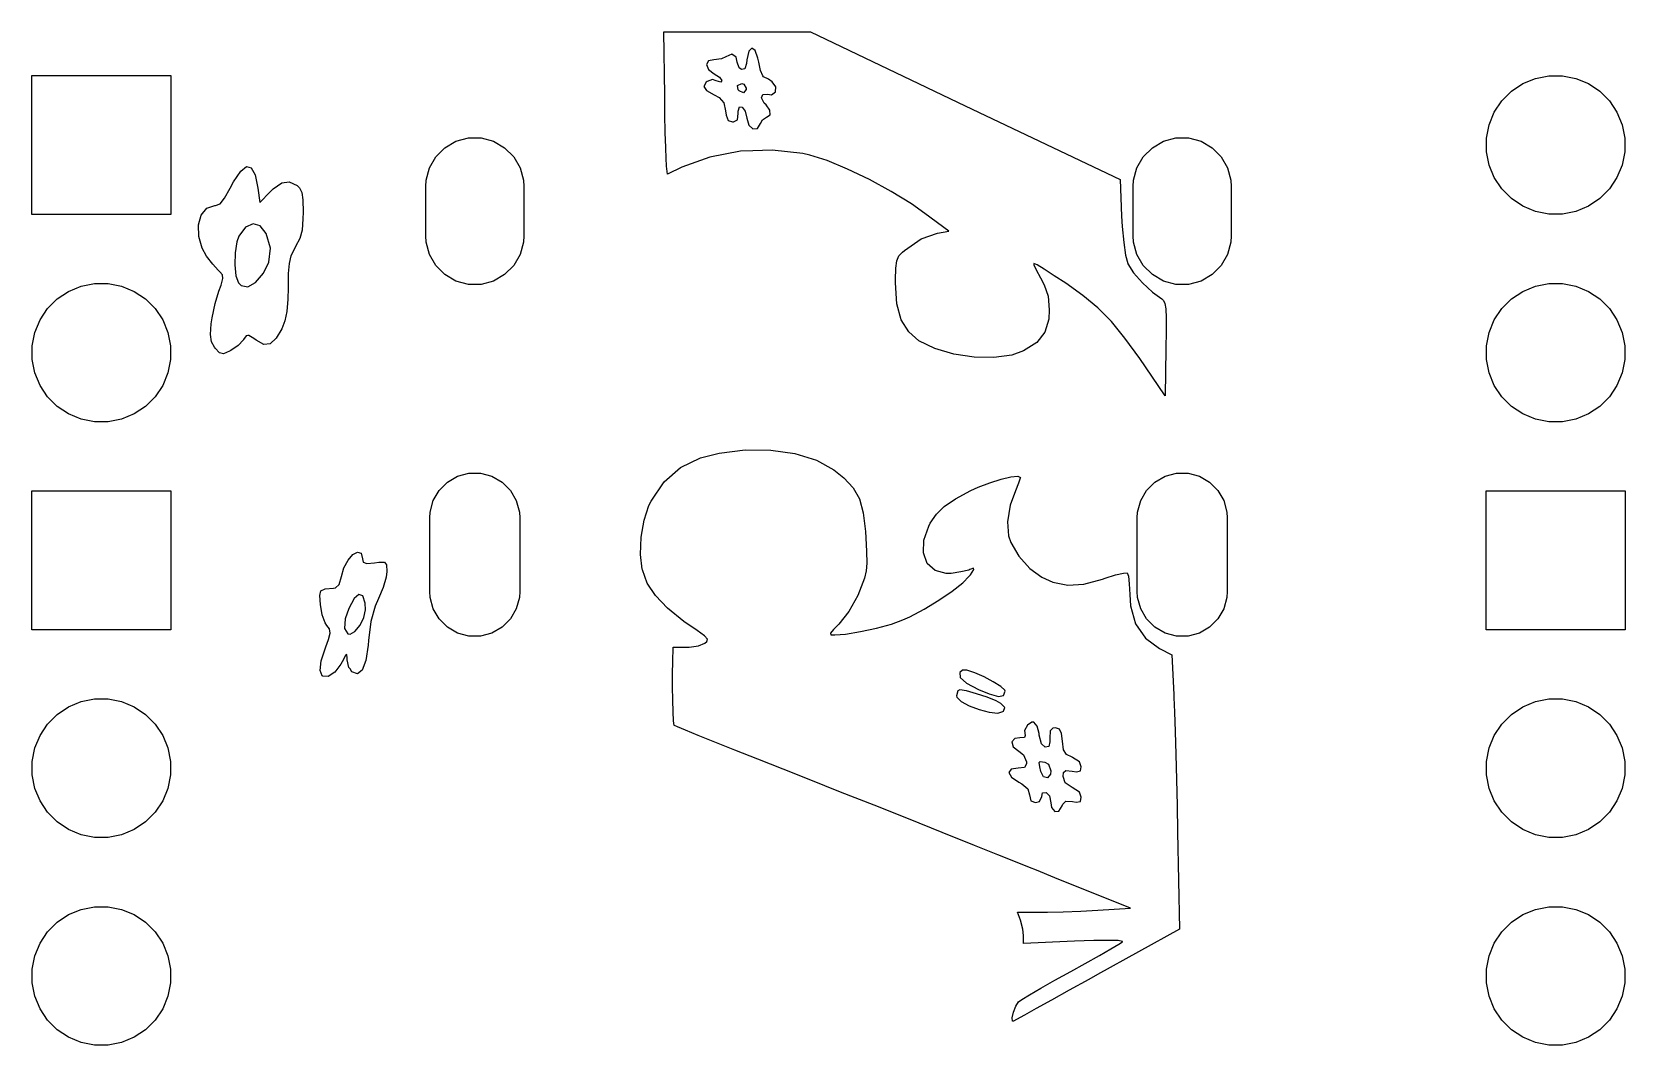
# Model space of a CAD drawing. Header units: millimetres. Extents: x 50.8 to 70.2, y -80.5 to -30.
# Drawn here: x 50.76 to 70.24, y -42.38 to -29.99 of the extents above; entities that cross this region are included whole.
import ezdxf

# ---------------------------------------------------------------- set-up
doc = ezdxf.new("R2010")
doc.units = ezdxf.units.MM
doc.layers.add('B.Mask', color=4, linetype='CONTINUOUS', true_color=0x02ffee)

msp = doc.modelspace()

# ---------------------------------------------------------------- linework, layer by layer
at = {"layer": 'B.Mask', "linetype": 'CONTINUOUS'}
for p, q in [((58.497043, -30.761071), (58.486607, -29.98827)), ((58.486607, -29.98827), (59.383811, -29.98827)), ((59.383811, -29.98827), (60.281015, -29.98827)), ((60.281015, -29.98827), (62.172597, -30.891423)), ((59.562031, -30.188172), (59.524359, -30.225633)), ((59.603587, -30.216275), (59.562031, -30.188172)), ((59.030877, -30.341223), (59.00827, -30.38817)), ((59.00827, -30.38817), (59.032651, -30.449272)), ((59.098195, -30.329653), (59.030877, -30.341223)), ((59.192649, -30.318983), (59.098195, -30.329653)), ((59.245537, -30.291868), (59.192649, -30.318983)), ((59.319095, -30.262158), (59.245537, -30.291868)), ((59.37009, -30.297971), (59.319095, -30.262158)), ((59.382698, -30.358917), (59.37009, -30.297971)), ((59.408346, -30.426923), (59.382698, -30.358917)), ((59.496482, -30.376736), (59.475183, -30.441427)), ((59.501609, -30.330785), (59.496482, -30.376736)), ((59.524359, -30.225633), (59.501609, -30.330785)), ((59.637989, -30.307819), (59.603587, -30.216275)), ((59.646885, -30.358761), (59.637989, -30.307819)), ((59.667908, -30.461215), (59.646885, -30.358761)), ((50.76, -32.22), (50.76, -30.52)), ((50.76, -30.52), (52.46, -30.52)), ((52.46, -30.52), (52.46, -32.22)), ((59.081545, -30.57054), (59.015969, -30.593356)), ((59.032651, -30.449272), (59.103372, -30.502901)), ((59.1277, -30.587218), (59.081545, -30.57054)), ((59.103372, -30.502901), (59.166251, -30.541944)), ((59.166251, -30.541944), (59.196481, -30.584676)), ((59.436433, -30.447842), (59.408346, -30.426923)), ((59.475183, -30.441427), (59.436433, -30.447842)), ((59.695193, -30.526671), (59.667908, -30.461215)), ((59.706779, -30.537011), (59.695193, -30.526671)), ((59.765662, -30.567846), (59.706779, -30.537011)), ((59.811767, -30.598744), (59.765662, -30.567846)), ((68.989313, -30.620367), (69.143258, -30.556601)), ((69.143258, -30.556601), (69.306685, -30.524093)), ((69.306685, -30.524093), (69.473315, -30.524093)), ((69.473315, -30.524093), (69.636742, -30.556601)), ((69.636742, -30.556601), (69.790687, -30.620367)), ((58.500727, -30.999497), (58.497043, -30.761071)), ((59.005134, -30.604679), (58.976909, -30.657676)), ((58.976909, -30.657676), (59.006751, -30.704517)), ((59.015969, -30.593356), (59.005134, -30.604679)), ((59.006751, -30.704517), (59.101482, -30.758359)), ((59.101482, -30.758359), (59.163489, -30.792313)), ((59.185165, -30.60449), (59.1277, -30.587218)), ((59.196481, -30.584676), (59.185165, -30.60449)), ((59.387269, -30.644094), (59.438563, -30.621408)), ((59.396515, -30.695602), (59.387269, -30.644094)), ((59.407527, -30.708309), (59.396515, -30.695602)), ((59.462039, -30.732033), (59.407527, -30.708309)), ((59.438563, -30.621408), (59.464616, -30.627897)), ((59.493179, -30.693269), (59.462039, -30.732033)), ((59.464616, -30.627897), (59.494428, -30.677273)), ((59.494428, -30.677273), (59.493179, -30.693269)), ((59.680415, -30.796495), (59.695806, -30.753773)), ((59.695806, -30.753773), (59.755315, -30.751818)), ((59.755315, -30.751818), (59.803288, -30.756253)), ((59.803288, -30.756253), (59.851841, -30.722613)), ((59.857834, -30.661522), (59.811767, -30.598744)), ((59.851841, -30.722613), (59.857834, -30.661522)), ((68.732941, -30.830766), (68.850766, -30.712941)), ((68.850766, -30.712941), (68.989313, -30.620367)), ((69.790687, -30.620367), (69.929234, -30.712941)), ((69.929234, -30.712941), (70.047059, -30.830766)), ((59.163489, -30.792313), (59.220226, -30.854677)), ((59.220226, -30.854677), (59.241144, -30.953284)), ((59.241144, -30.953284), (59.247717, -31.006996)), ((59.394128, -30.958757), (59.410975, -30.905888)), ((59.394604, -30.986696), (59.394128, -30.958757)), ((59.410975, -30.905888), (59.444551, -30.907659)), ((59.444551, -30.907659), (59.479788, -30.956105)), ((59.479788, -30.956105), (59.501616, -31.043261)), ((59.712231, -30.85858), (59.680415, -30.796495)), ((59.73651, -30.882112), (59.712231, -30.85858)), ((59.783602, -30.94556), (59.73651, -30.882112)), ((59.786352, -31.003917), (59.783602, -30.94556)), ((62.172597, -30.891423), (64.064179, -31.794575)), ((68.576601, -31.123258), (68.640367, -30.969313)), ((68.640367, -30.969313), (68.732941, -30.830766)), ((70.047059, -30.830766), (70.139633, -30.969313)), ((70.139633, -30.969313), (70.203399, -31.123258)), ((58.504971, -31.217591), (58.500727, -30.999497)), ((59.247717, -31.006996), (59.273793, -31.07006)), ((59.273793, -31.07006), (59.326833, -31.08695)), ((59.326833, -31.08695), (59.339981, -31.086492)), ((59.339981, -31.086492), (59.386668, -31.062039)), ((59.386668, -31.062039), (59.394604, -30.986696)), ((59.501616, -31.043261), (59.527189, -31.127488)), ((59.527189, -31.127488), (59.576737, -31.174745)), ((59.630436, -31.171036), (59.669007, -31.108811)), ((59.669007, -31.108811), (59.691412, -31.062391)), ((59.691412, -31.062391), (59.740854, -31.031085)), ((59.740854, -31.031085), (59.743997, -31.03102)), ((59.743997, -31.03102), (59.786352, -31.003917)), ((68.544093, -31.286685), (68.576601, -31.123258)), ((70.203399, -31.123258), (70.235907, -31.286685)), ((55.809743, -31.403988), (55.94539, -31.325672)), ((55.94539, -31.325672), (56.096684, -31.285133)), ((56.096684, -31.285133), (56.253316, -31.285133)), ((56.253316, -31.285133), (56.40461, -31.325672)), ((56.40461, -31.325672), (56.540257, -31.403988)), ((58.509453, -31.402518), (58.504971, -31.217591)), ((59.576737, -31.174745), (59.630436, -31.171036)), ((64.459743, -31.403988), (64.59539, -31.325672)), ((64.59539, -31.325672), (64.746684, -31.285133)), ((64.746684, -31.285133), (64.903316, -31.285133)), ((64.903316, -31.285133), (65.05461, -31.325672)), ((65.05461, -31.325672), (65.190257, -31.403988)), ((68.544093, -31.453315), (68.544093, -31.286685)), ((70.235907, -31.286685), (70.235907, -31.453315)), ((55.620672, -31.65039), (55.698988, -31.514743)), ((55.698988, -31.514743), (55.809743, -31.403988)), ((56.540257, -31.403988), (56.651012, -31.514743)), ((56.651012, -31.514743), (56.729328, -31.65039)), ((58.513856, -31.541445), (58.509453, -31.402518)), ((58.517859, -31.621537), (58.513856, -31.541445)), ((59.04936, -31.518525), (58.704869, -31.643588)), ((59.425638, -31.447564), (59.04936, -31.518525)), ((59.576737, -31.441768), (59.425638, -31.447564)), ((59.81223, -31.432734), (59.576737, -31.441768)), ((60.187663, -31.476064), (59.81223, -31.432734)), ((60.273634, -31.495321), (60.187663, -31.476064)), ((60.483209, -31.562122), (60.273634, -31.495321)), ((64.270672, -31.65039), (64.348988, -31.514743)), ((64.348988, -31.514743), (64.459743, -31.403988)), ((65.190257, -31.403988), (65.301012, -31.514743)), ((65.301012, -31.514743), (65.379328, -31.65039)), ((68.576601, -31.616742), (68.544093, -31.453315)), ((70.235907, -31.453315), (70.203399, -31.616742)), ((53.227098, -31.821891), (53.313208, -31.691217)), ((53.313208, -31.691217), (53.38503, -31.63346)), ((53.38503, -31.63346), (53.443203, -31.648619)), ((53.443203, -31.648619), (53.488363, -31.736691)), ((53.488363, -31.736691), (53.521147, -31.897674)), ((55.580133, -31.801684), (55.620672, -31.65039)), ((56.729328, -31.65039), (56.769867, -31.801684)), ((58.518652, -31.629963), (58.517859, -31.621537)), ((58.529826, -31.726055), (58.518652, -31.629963)), ((58.704869, -31.643588), (58.529826, -31.726055)), ((60.731636, -31.665114), (60.483209, -31.562122)), ((60.999289, -31.79435), (60.731636, -31.665114)), ((64.230133, -31.801684), (64.270672, -31.65039)), ((65.379328, -31.65039), (65.419867, -31.801684)), ((68.640367, -31.770687), (68.576601, -31.616742)), ((70.203399, -31.616742), (70.139633, -31.770687)), ((53.117231, -32.022605), (53.186337, -31.89888)), ((53.186337, -31.89888), (53.227098, -31.821891)), ((53.521147, -31.897674), (53.54526, -32.07526)), ((53.54526, -32.07526), (53.672517, -31.944229)), ((53.672517, -31.944229), (53.709156, -31.908178)), ((53.709156, -31.908178), (53.814225, -31.832472)), ((53.814225, -31.832472), (53.907259, -31.819635)), ((53.907259, -31.819635), (54.003219, -31.866135)), ((54.003219, -31.866135), (54.033364, -31.894522)), ((54.033364, -31.894522), (54.059544, -31.950526)), ((55.575, -31.88), (55.580133, -31.801684)), ((55.575, -32.48), (55.575, -31.88)), ((56.769867, -31.801684), (56.775, -31.88)), ((56.775, -31.88), (56.775, -32.48)), ((61.266542, -31.939883), (60.999289, -31.79435)), ((61.51377, -32.091768), (61.266542, -31.939883)), ((64.064179, -31.794575), (64.084064, -32.241638)), ((64.225, -31.88), (64.230133, -31.801684)), ((64.225, -32.48), (64.225, -31.88)), ((65.419867, -31.801684), (65.425, -31.88)), ((65.425, -31.88), (65.425, -32.48)), ((68.732941, -31.909234), (68.640367, -31.770687)), ((68.850766, -32.027059), (68.732941, -31.909234)), ((70.047059, -31.909234), (69.929234, -32.027059)), ((70.139633, -31.770687), (70.047059, -31.909234)), ((52.898063, -32.142951), (52.995092, -32.111144)), ((52.995092, -32.111144), (53.003528, -32.11086)), ((53.003528, -32.11086), (53.060232, -32.088896)), ((53.060232, -32.088896), (53.117231, -32.022605)), ((54.059544, -31.950526), (54.072212, -32.043461)), ((54.072212, -32.043461), (54.075513, -32.192014)), ((61.679602, -32.207887), (61.51377, -32.091768)), ((68.989313, -32.119633), (68.850766, -32.027059)), ((69.143258, -32.183399), (68.989313, -32.119633)), ((69.790687, -32.119633), (69.636742, -32.183399)), ((69.929234, -32.027059), (69.790687, -32.119633)), ((52.46, -32.22), (50.76, -32.22)), ((52.797966, -32.348008), (52.831476, -32.227394)), ((52.831476, -32.227394), (52.898063, -32.142951)), ((53.464585, -32.335704), (53.373604, -32.37791)), ((53.553054, -32.360845), (53.464585, -32.335704)), ((54.074564, -32.273179), (54.063685, -32.410567)), ((54.075513, -32.192014), (54.074564, -32.273179)), ((61.970201, -32.426598), (61.679602, -32.207887)), ((64.084064, -32.241638), (64.091243, -32.368213)), ((69.306685, -32.215907), (69.143258, -32.183399)), ((69.473315, -32.215907), (69.306685, -32.215907)), ((69.636742, -32.183399), (69.473315, -32.215907)), ((52.80017, -32.488327), (52.797966, -32.348008)), ((52.840722, -32.631887), (52.80017, -32.488327)), ((53.292024, -32.486242), (53.267172, -32.553477)), ((53.373604, -32.37791), (53.292024, -32.486242)), ((53.625865, -32.452057), (53.553054, -32.360845)), ((53.679423, -32.631265), (53.625865, -32.452057)), ((54.03578, -32.514791), (53.984814, -32.61393)), ((54.063685, -32.410567), (54.03578, -32.514791)), ((55.580133, -32.558316), (55.575, -32.48)), ((56.775, -32.48), (56.769867, -32.558316)), ((61.428061, -32.659143), (61.632363, -32.517861)), ((61.632363, -32.517861), (61.834201, -32.448704)), ((61.834201, -32.448704), (61.970201, -32.426598)), ((64.091243, -32.368213), (64.109157, -32.56426)), ((64.230133, -32.558316), (64.225, -32.48)), ((65.425, -32.48), (65.419867, -32.558316)), ((52.896137, -32.729383), (52.840722, -32.631887)), ((53.244298, -32.688), (53.239797, -32.835961)), ((53.267172, -32.553477), (53.244298, -32.688)), ((53.658665, -32.80581), (53.679423, -32.631265)), ((53.965036, -32.647715), (53.928102, -32.727941)), ((53.984814, -32.61393), (53.965036, -32.647715)), ((55.620672, -32.70961), (55.580133, -32.558316)), ((55.698988, -32.845257), (55.620672, -32.70961)), ((56.729328, -32.70961), (56.651012, -32.845257)), ((56.769867, -32.558316), (56.729328, -32.70961)), ((61.360689, -32.728375), (61.403152, -32.681216)), ((61.403152, -32.681216), (61.428061, -32.659143)), ((64.109157, -32.56426), (64.132299, -32.720226)), ((64.132299, -32.720226), (64.158451, -32.818911)), ((64.270672, -32.70961), (64.230133, -32.558316)), ((64.348988, -32.845257), (64.270672, -32.70961)), ((65.379328, -32.70961), (65.301012, -32.845257)), ((65.419867, -32.558316), (65.379328, -32.70961)), ((52.971585, -32.826697), (52.896137, -32.729383)), ((53.038975, -32.902956), (52.971585, -32.826697)), ((53.059694, -32.922397), (53.038975, -32.902956)), ((53.239797, -32.835961), (53.253923, -32.968885)), ((53.591811, -32.937819), (53.658665, -32.80581)), ((53.9062, -32.818639), (53.895383, -32.941126)), ((53.928102, -32.727941), (53.9062, -32.818639)), ((55.809743, -32.956012), (55.698988, -32.845257)), ((56.651012, -32.845257), (56.540257, -32.956012)), ((61.320152, -33.018903), (61.323469, -32.877783)), ((61.323469, -32.877783), (61.335554, -32.787419)), ((61.335554, -32.787419), (61.360689, -32.728375)), ((63.01147, -32.818769), (63.011432, -32.83519)), ((63.011432, -32.83519), (63.039707, -32.899441)), ((63.049837, -32.838209), (63.01147, -32.818769)), ((63.039707, -32.899441), (63.092858, -32.995675)), ((63.136962, -32.891108), (63.049837, -32.838209)), ((63.259813, -32.96933), (63.136962, -32.891108)), ((64.158451, -32.818911), (64.161641, -32.826189)), ((64.161641, -32.826189), (64.230533, -32.934259)), ((64.459743, -32.956012), (64.348988, -32.845257)), ((65.301012, -32.845257), (65.190257, -32.956012)), ((51.209313, -33.160367), (51.363258, -33.096601)), ((51.363258, -33.096601), (51.526685, -33.064093)), ((51.526685, -33.064093), (51.693315, -33.064093)), ((51.693315, -33.064093), (51.856742, -33.096601)), ((51.856742, -33.096601), (52.010687, -33.160367)), ((53.046437, -33.157793), (53.072697, -33.086538)), ((53.090789, -32.957463), (53.059694, -32.922397)), ((53.072697, -33.086538), (53.095531, -33.004939)), ((53.095531, -33.004939), (53.090789, -32.957463)), ((53.253923, -32.968885), (53.286929, -33.058297)), ((53.286929, -33.058297), (53.319817, -33.090442)), ((53.319817, -33.090442), (53.400311, -33.103652)), ((53.400311, -33.103652), (53.493725, -33.051691)), ((53.493725, -33.051691), (53.591811, -32.937819)), ((53.895383, -32.941126), (53.891705, -33.116716)), ((55.94539, -33.034328), (55.809743, -32.956012)), ((56.096684, -33.074867), (55.94539, -33.034328)), ((56.253316, -33.074867), (56.096684, -33.074867)), ((56.40461, -33.034328), (56.253316, -33.074867)), ((56.540257, -32.956012), (56.40461, -33.034328)), ((61.320173, -33.058032), (61.320152, -33.018903)), ((61.337165, -33.311339), (61.320173, -33.058032)), ((63.092858, -32.995675), (63.138493, -33.080401)), ((63.138493, -33.080401), (63.185022, -33.219864)), ((63.401826, -33.062399), (63.259813, -32.96933)), ((63.610624, -33.210122), (63.401826, -33.062399)), ((64.230533, -32.934259), (64.337352, -33.057355)), ((64.337352, -33.057355), (64.459421, -33.17175)), ((64.59539, -33.034328), (64.459743, -32.956012)), ((64.746684, -33.074867), (64.59539, -33.034328)), ((64.903316, -33.074867), (64.746684, -33.074867)), ((65.05461, -33.034328), (64.903316, -33.074867)), ((65.190257, -32.956012), (65.05461, -33.034328)), ((68.989313, -33.160367), (69.143258, -33.096601)), ((69.143258, -33.096601), (69.306685, -33.064093)), ((69.306685, -33.064093), (69.473315, -33.064093)), ((69.473315, -33.064093), (69.636742, -33.096601)), ((69.636742, -33.096601), (69.790687, -33.160367)), ((50.952941, -33.370766), (51.070766, -33.252941)), ((51.070766, -33.252941), (51.209313, -33.160367)), ((52.010687, -33.160367), (52.149234, -33.252941)), ((52.149234, -33.252941), (52.267059, -33.370766)), ((52.963292, -33.483041), (52.999815, -33.310611)), ((52.999815, -33.310611), (53.046437, -33.157793)), ((53.888947, -33.254649), (53.877258, -33.407621)), ((53.891705, -33.116716), (53.888947, -33.254649)), ((63.185022, -33.219864), (63.198195, -33.384831)), ((63.791419, -33.361151), (63.610624, -33.210122)), ((64.459421, -33.17175), (64.574061, -33.253719)), ((64.574061, -33.253719), (64.595435, -33.271767)), ((64.595435, -33.271767), (64.612589, -33.309297)), ((64.612589, -33.309297), (64.623233, -33.375909)), ((68.732941, -33.370766), (68.850766, -33.252941)), ((68.850766, -33.252941), (68.989313, -33.160367)), ((69.790687, -33.160367), (69.929234, -33.252941)), ((69.929234, -33.252941), (70.047059, -33.370766)), ((50.860367, -33.509313), (50.952941, -33.370766)), ((52.267059, -33.370766), (52.359633, -33.509313)), ((52.953084, -33.55695), (52.963292, -33.483041)), ((53.877258, -33.407621), (53.853612, -33.521446)), ((61.389451, -33.507549), (61.337165, -33.311339)), ((63.192016, -33.500173), (63.14606, -33.659743)), ((63.198195, -33.384831), (63.192016, -33.500173)), ((63.958108, -33.530065), (63.791419, -33.361151)), ((64.623233, -33.375909), (64.628329, -33.482942)), ((64.628329, -33.482942), (64.628837, -33.641736)), ((68.640367, -33.509313), (68.732941, -33.370766)), ((70.047059, -33.370766), (70.139633, -33.509313)), ((50.764093, -33.826685), (50.796601, -33.663258)), ((50.796601, -33.663258), (50.860367, -33.509313)), ((52.359633, -33.509313), (52.423399, -33.663258)), ((52.423399, -33.663258), (52.455907, -33.826685)), ((52.944597, -33.689913), (52.953084, -33.55695)), ((52.956476, -33.776898), (52.944597, -33.689913)), ((53.400311, -33.700117), (53.378812, -33.703188)), ((53.411654, -33.698496), (53.400311, -33.700117)), ((53.472258, -33.736648), (53.411654, -33.698496)), ((53.814809, -33.616935), (53.748109, -33.730959)), ((53.853612, -33.521446), (53.814809, -33.616935)), ((61.481323, -33.657292), (61.389451, -33.507549)), ((61.605067, -33.763525), (61.481323, -33.657292)), ((63.14606, -33.659743), (63.046463, -33.783971)), ((64.124591, -33.731445), (63.958108, -33.530065)), ((64.628837, -33.641736), (64.625716, -33.863629)), ((68.544093, -33.826685), (68.576601, -33.663258)), ((68.576601, -33.663258), (68.640367, -33.509313)), ((70.139633, -33.509313), (70.203399, -33.663258)), ((70.203399, -33.663258), (70.235907, -33.826685)), ((50.764093, -33.993315), (50.764093, -33.826685)), ((52.455907, -33.826685), (52.455907, -33.993315)), ((52.993152, -33.844691), (52.956476, -33.776898)), ((53.002707, -33.856895), (52.993152, -33.844691)), ((53.055061, -33.913581), (53.002707, -33.856895)), ((53.176088, -33.892681), (53.101923, -33.92392)), ((53.192102, -33.884442), (53.176088, -33.892681)), ((53.284212, -33.821945), (53.192102, -33.884442)), ((53.347339, -33.753247), (53.284212, -33.821945)), ((53.349529, -33.749363), (53.347339, -33.753247)), ((53.378812, -33.703188), (53.349529, -33.749363)), ((53.501152, -33.757895), (53.472258, -33.736648)), ((53.596048, -33.809187), (53.501152, -33.757895)), ((53.674655, -33.801877), (53.596048, -33.809187)), ((53.748109, -33.730959), (53.674655, -33.801877)), ((61.799611, -33.860149), (61.605067, -33.763525)), ((62.031549, -33.928203), (61.799611, -33.860149)), ((62.882817, -33.889516), (62.741098, -33.940185)), ((63.046463, -33.783971), (62.882817, -33.889516)), ((64.304766, -33.979872), (64.124591, -33.731445)), ((64.625716, -33.863629), (64.615396, -34.438857)), ((68.544093, -33.993315), (68.544093, -33.826685)), ((70.235907, -33.826685), (70.235907, -33.993315)), ((50.796601, -34.156742), (50.764093, -33.993315)), ((52.455907, -33.993315), (52.423399, -34.156742)), ((53.101923, -33.92392), (53.055061, -33.913581)), ((62.279817, -33.965612), (62.031549, -33.928203)), ((62.523354, -33.970298), (62.279817, -33.965612)), ((62.741098, -33.940185), (62.523354, -33.970298)), ((64.376612, -34.085044), (64.304766, -33.979872)), ((64.615396, -34.438857), (64.376612, -34.085044)), ((68.576601, -34.156742), (68.544093, -33.993315)), ((70.235907, -33.993315), (70.203399, -34.156742)), ((50.860367, -34.310687), (50.796601, -34.156742)), ((52.423399, -34.156742), (52.359633, -34.310687)), ((68.640367, -34.310687), (68.576601, -34.156742)), ((70.203399, -34.156742), (70.139633, -34.310687)), ((50.952941, -34.449234), (50.860367, -34.310687)), ((51.070766, -34.567059), (50.952941, -34.449234)), ((52.267059, -34.449234), (52.149234, -34.567059)), ((52.359633, -34.310687), (52.267059, -34.449234)), ((68.732941, -34.449234), (68.640367, -34.310687)), ((68.850766, -34.567059), (68.732941, -34.449234)), ((70.047059, -34.449234), (69.929234, -34.567059)), ((70.139633, -34.310687), (70.047059, -34.449234)), ((51.209313, -34.659633), (51.070766, -34.567059)), ((51.363258, -34.723399), (51.209313, -34.659633)), ((52.010687, -34.659633), (51.856742, -34.723399)), ((52.149234, -34.567059), (52.010687, -34.659633)), ((68.989313, -34.659633), (68.850766, -34.567059)), ((69.143258, -34.723399), (68.989313, -34.659633)), ((69.790687, -34.659633), (69.636742, -34.723399)), ((69.929234, -34.567059), (69.790687, -34.659633)), ((51.526685, -34.755907), (51.363258, -34.723399)), ((51.693315, -34.755907), (51.526685, -34.755907)), ((51.856742, -34.723399), (51.693315, -34.755907)), ((69.306685, -34.755907), (69.143258, -34.723399)), ((69.473315, -34.755907), (69.306685, -34.755907)), ((69.636742, -34.723399), (69.473315, -34.755907)), ((58.690887, -35.312325), (58.935486, -35.197544)), ((58.935486, -35.197544), (59.164625, -35.139383)), ((59.164625, -35.139383), (59.479998, -35.099653)), ((59.479998, -35.099653), (59.793735, -35.101325)), ((59.793735, -35.101325), (60.089915, -35.143)), ((60.089915, -35.143), (60.35262, -35.22328)), ((60.35262, -35.22328), (60.56593, -35.340767)), ((55.840181, -35.493656), (55.964524, -35.421866)), ((55.964524, -35.421866), (56.103211, -35.384705)), ((56.103211, -35.384705), (56.246789, -35.384705)), ((56.246789, -35.384705), (56.385476, -35.421866)), ((56.385476, -35.421866), (56.509819, -35.493656)), ((58.488889, -35.488004), (58.690887, -35.312325)), ((60.56593, -35.340767), (60.688658, -35.439108)), ((60.688658, -35.439108), (60.802654, -35.561545)), ((62.611019, -35.456818), (62.730772, -35.428184)), ((62.730772, -35.428184), (62.814699, -35.419382)), ((62.814699, -35.419382), (62.846334, -35.434818)), ((62.844531, -35.443644), (62.822968, -35.50461)), ((62.846334, -35.434818), (62.844531, -35.443644)), ((64.490181, -35.493656), (64.614524, -35.421866)), ((64.614524, -35.421866), (64.753211, -35.384705)), ((64.753211, -35.384705), (64.896789, -35.384705)), ((64.896789, -35.384705), (65.035476, -35.421866)), ((65.035476, -35.421866), (65.159819, -35.493656)), ((50.76, -37.3), (50.76, -35.6)), ((50.76, -35.6), (52.46, -35.6)), ((52.46, -35.6), (52.46, -37.3)), ((55.666866, -35.719524), (55.738656, -35.595181)), ((55.738656, -35.595181), (55.840181, -35.493656)), ((56.509819, -35.493656), (56.611344, -35.595181)), ((56.611344, -35.595181), (56.683134, -35.719524)), ((58.330363, -35.72378), (58.488889, -35.488004)), ((60.802654, -35.561545), (60.877896, -35.698643)), ((62.051575, -35.698221), (62.241795, -35.596595)), ((62.241795, -35.596595), (62.329901, -35.555952)), ((62.329901, -35.555952), (62.471906, -35.500876)), ((62.471906, -35.500876), (62.611019, -35.456818)), ((62.784848, -35.598165), (62.723124, -35.773493)), ((62.822968, -35.50461), (62.784848, -35.598165)), ((64.316866, -35.719524), (64.388656, -35.595181)), ((64.388656, -35.595181), (64.490181, -35.493656)), ((65.159819, -35.493656), (65.261344, -35.595181)), ((65.261344, -35.595181), (65.333134, -35.719524)), ((68.54, -37.3), (68.54, -35.6)), ((68.54, -35.6), (70.24, -35.6)), ((70.24, -35.6), (70.24, -37.3)), ((55.629705, -35.858211), (55.666866, -35.719524)), ((56.683134, -35.719524), (56.720295, -35.858211)), ((58.245349, -35.956358), (58.303242, -35.779619)), ((58.303242, -35.779619), (58.330363, -35.72378)), ((60.877896, -35.698643), (60.924516, -35.870187)), ((61.818604, -35.884074), (61.91587, -35.789554)), ((61.91587, -35.789554), (62.051575, -35.698221)), ((62.723124, -35.773493), (62.687207, -35.980074)), ((64.279705, -35.858211), (64.316866, -35.719524)), ((65.333134, -35.719524), (65.370295, -35.858211)), ((55.625, -35.93), (55.629705, -35.858211)), ((55.625, -36.83), (55.625, -35.93)), ((56.720295, -35.858211), (56.725, -35.93)), ((56.725, -35.93), (56.725, -36.83)), ((58.210328, -36.16706), (58.245349, -35.956358)), ((60.924516, -35.870187), (60.952645, -36.095962)), ((61.664068, -36.203231), (61.725408, -36.029528)), ((61.725408, -36.029528), (61.743701, -35.995259)), ((61.743701, -35.995259), (61.818604, -35.884074)), ((62.687207, -35.980074), (62.701901, -36.151283)), ((64.275, -35.93), (64.279705, -35.858211)), ((64.275, -36.83), (64.275, -35.93)), ((65.370295, -35.858211), (65.375, -35.93)), ((65.375, -35.93), (65.375, -36.83)), ((58.201485, -36.378762), (58.210328, -36.16706)), ((60.952645, -36.095962), (60.958419, -36.172075)), ((60.958419, -36.172075), (60.966251, -36.340447)), ((61.659981, -36.359263), (61.664068, -36.203231)), ((62.701901, -36.151283), (62.730408, -36.230115)), ((62.730408, -36.230115), (62.828984, -36.3986)), ((54.625325, -36.447084), (54.685248, -36.379733)), ((54.685248, -36.379733), (54.742302, -36.348053)), ((54.742302, -36.348053), (54.784977, -36.361626)), ((54.784977, -36.361626), (54.80176, -36.430033)), ((58.222128, -36.5585), (58.201485, -36.378762)), ((60.966251, -36.340447), (60.966652, -36.48446)), ((61.707885, -36.486561), (61.659981, -36.359263)), ((62.828984, -36.3986), (62.961828, -36.549407)), ((54.543822, -36.644718), (54.574045, -36.540525)), ((54.574045, -36.540525), (54.625325, -36.447084)), ((54.80176, -36.430033), (54.811358, -36.471655)), ((54.811358, -36.471655), (54.854504, -36.486745)), ((54.854504, -36.486745), (54.950733, -36.478796)), ((54.950733, -36.478796), (55.003061, -36.472108)), ((55.003061, -36.472108), (55.070861, -36.47237)), ((55.070861, -36.47237), (55.095904, -36.504894)), ((55.099343, -36.584759), (55.090607, -36.653593)), ((55.095904, -36.504894), (55.099343, -36.584759)), ((58.224239, -36.567012), (58.222128, -36.5585)), ((58.284344, -36.728195), (58.224239, -36.567012)), ((60.95928, -36.57927), (60.938287, -36.668314)), ((60.966652, -36.48446), (60.95928, -36.57927)), ((61.80252, -36.574062), (61.707885, -36.486561)), ((61.938625, -36.610704), (61.80252, -36.574062)), ((62.000953, -36.608907), (61.938625, -36.610704)), ((62.118329, -36.591259), (62.000953, -36.608907)), ((62.213932, -36.567343), (62.118329, -36.591259)), ((62.229901, -36.561244), (62.213932, -36.567343)), ((62.273294, -36.545683), (62.229901, -36.561244)), ((62.234119, -36.625392), (62.275142, -36.56298)), ((62.275142, -36.56298), (62.273294, -36.545683)), ((62.961828, -36.549407), (63.10642, -36.654524)), ((64.009837, -36.628265), (64.106721, -36.604051)), ((64.106721, -36.604051), (64.152756, -36.600768)), ((64.152756, -36.600768), (64.16686, -36.642403)), ((54.293791, -36.820885), (54.344136, -36.797145)), ((54.344136, -36.797145), (54.447134, -36.788988)), ((54.447134, -36.788988), (54.47083, -36.785093)), ((54.47083, -36.785093), (54.516467, -36.743806)), ((54.516467, -36.743806), (54.543822, -36.644718)), ((55.054405, -36.781909), (54.999736, -36.915543)), ((55.090607, -36.653593), (55.054405, -36.781909)), ((58.383488, -36.880343), (58.284344, -36.728195)), ((60.938287, -36.668314), (60.859759, -36.877055)), ((62.012164, -36.827337), (62.141758, -36.725578)), ((62.141758, -36.725578), (62.220966, -36.643928)), ((62.220966, -36.643928), (62.234119, -36.625392)), ((63.10642, -36.654524), (63.243456, -36.714114)), ((63.243456, -36.714114), (63.427778, -36.753473)), ((63.427778, -36.753473), (63.622559, -36.741538)), ((63.622559, -36.741538), (63.85026, -36.679053)), ((63.85026, -36.679053), (63.881113, -36.668491)), ((63.881113, -36.668491), (64.009837, -36.628265)), ((64.16686, -36.642403), (64.177689, -36.738052)), ((64.177689, -36.738052), (64.182529, -36.866392)), ((54.280619, -36.879901), (54.293791, -36.820885)), ((54.288804, -36.990407), (54.280619, -36.879901)), ((54.311141, -37.113573), (54.288804, -36.990407)), ((54.700275, -36.915745), (54.635609, -37.036693)), ((54.759229, -36.865227), (54.700275, -36.915745)), ((54.805874, -36.884605), (54.759229, -36.865227)), ((54.833614, -36.973343), (54.805874, -36.884605)), ((54.838433, -37.053129), (54.833614, -36.973343)), ((54.959136, -37.009515), (54.906268, -37.197683)), ((54.999736, -36.915543), (54.959136, -37.009515)), ((55.629705, -36.901789), (55.625, -36.83)), ((55.666866, -37.040476), (55.629705, -36.901789)), ((56.720295, -36.901789), (56.683134, -37.040476)), ((56.725, -36.83), (56.720295, -36.901789)), ((58.530225, -37.032921), (58.383488, -36.880343)), ((60.859759, -36.877055), (60.750583, -37.074143)), ((61.67043, -37.045964), (61.849337, -36.937901)), ((61.849337, -36.937901), (62.012164, -36.827337)), ((64.182529, -36.866392), (64.192476, -37.005498)), ((64.192476, -37.005498), (64.255278, -37.226721)), ((64.279705, -36.901789), (64.275, -36.83)), ((64.316866, -37.040476), (64.279705, -36.901789)), ((65.370295, -36.901789), (65.333134, -37.040476)), ((65.375, -36.83), (65.370295, -36.901789)), ((54.347377, -37.213493), (54.311141, -37.113573)), ((54.592319, -37.164529), (54.582699, -37.281316)), ((54.635609, -37.036693), (54.592319, -37.164529)), ((54.772245, -37.243644), (54.81967, -37.148645)), ((54.81967, -37.148645), (54.838433, -37.053129)), ((54.906268, -37.197683), (54.876805, -37.428563)), ((55.738656, -37.164819), (55.666866, -37.040476)), ((55.840181, -37.266344), (55.738656, -37.164819)), ((56.611344, -37.164819), (56.509819, -37.266344)), ((56.683134, -37.040476), (56.611344, -37.164819)), ((58.733113, -37.195395), (58.530225, -37.032921)), ((58.892555, -37.306388), (58.733113, -37.195395)), ((60.750583, -37.074143), (60.626852, -37.22817)), ((61.270915, -37.227417), (61.409946, -37.178424)), ((61.409946, -37.178424), (61.492596, -37.140223)), ((61.492596, -37.140223), (61.67043, -37.045964)), ((64.388656, -37.164819), (64.316866, -37.040476)), ((64.490181, -37.266344), (64.388656, -37.164819)), ((65.261344, -37.164819), (65.159819, -37.266344)), ((65.333134, -37.040476), (65.261344, -37.164819)), ((52.46, -37.3), (50.76, -37.3)), ((54.367216, -37.243834), (54.347377, -37.213493)), ((54.399703, -37.288265), (54.367216, -37.243834)), ((54.386559, -37.415624), (54.406542, -37.337783)), ((54.406542, -37.337783), (54.399703, -37.288265)), ((54.582699, -37.281316), (54.621643, -37.347612)), ((54.621643, -37.347612), (54.649719, -37.352885)), ((54.649719, -37.352885), (54.710735, -37.318325)), ((54.710735, -37.318325), (54.772245, -37.243644)), ((55.964524, -37.338134), (55.840181, -37.266344)), ((56.103211, -37.375295), (55.964524, -37.338134)), ((56.246789, -37.375295), (56.103211, -37.375295)), ((56.385476, -37.338134), (56.246789, -37.375295)), ((56.509819, -37.266344), (56.385476, -37.338134)), ((58.984389, -37.370993), (58.892555, -37.306388)), ((59.021621, -37.411258), (58.984389, -37.370993)), ((60.56145, -37.292857), (60.522514, -37.339891)), ((60.522514, -37.339891), (60.529605, -37.358445)), ((60.529605, -37.358445), (60.578084, -37.361164)), ((60.626852, -37.22817), (60.56145, -37.292857)), ((60.578084, -37.361164), (60.709183, -37.349802)), ((60.709183, -37.349802), (60.891608, -37.319461)), ((60.891608, -37.319461), (61.088493, -37.276548)), ((61.088493, -37.276548), (61.270915, -37.227417)), ((64.255278, -37.226721), (64.373822, -37.402144)), ((64.614524, -37.338134), (64.490181, -37.266344)), ((64.753211, -37.375295), (64.614524, -37.338134)), ((64.896789, -37.375295), (64.753211, -37.375295)), ((65.035476, -37.338134), (64.896789, -37.375295)), ((65.159819, -37.266344), (65.035476, -37.338134)), ((70.24, -37.3), (68.54, -37.3)), ((54.297651, -37.678191), (54.354026, -37.50456)), ((54.354026, -37.50456), (54.386559, -37.415624)), ((54.871933, -37.48454), (54.842828, -37.673911)), ((54.876805, -37.428563), (54.871933, -37.48454)), ((58.594931, -37.688343), (58.600587, -37.511437)), ((58.600587, -37.511437), (58.761064, -37.511437)), ((58.761064, -37.511437), (58.79629, -37.510352)), ((58.79629, -37.510352), (58.909683, -37.493571)), ((58.909683, -37.493571), (58.987856, -37.462946)), ((58.987856, -37.462946), (59.013141, -37.441788)), ((59.013141, -37.441788), (59.021621, -37.411258)), ((64.373822, -37.402144), (64.545815, -37.527599)), ((64.545815, -37.527599), (64.69955, -37.604546)), ((54.28293, -37.794945), (54.297651, -37.678191)), ((54.538257, -37.718297), (54.464329, -37.814287)), ((54.553407, -37.689935), (54.538257, -37.718297)), ((54.593082, -37.612705), (54.553407, -37.689935)), ((54.610149, -37.598546), (54.593082, -37.612705)), ((54.614447, -37.643481), (54.610149, -37.598546)), ((54.614694, -37.665161), (54.614447, -37.643481)), ((54.636227, -37.757673), (54.614694, -37.665161)), ((54.649719, -37.777069), (54.636227, -37.757673)), ((54.673277, -37.810936), (54.649719, -37.777069)), ((54.842828, -37.673911), (54.799786, -37.791866)), ((58.59237, -37.833447), (58.594931, -37.688343)), ((62.139165, -37.790481), (62.106066, -37.821873)), ((62.192714, -37.79244), (62.139165, -37.790481)), ((64.69955, -37.604546), (64.722174, -38.08871)), ((54.309392, -37.859376), (54.28293, -37.794945)), ((54.316826, -37.864774), (54.309392, -37.859376)), ((54.384725, -37.867394), (54.316826, -37.864774)), ((54.464329, -37.814287), (54.384725, -37.867394)), ((54.743154, -37.837757), (54.673277, -37.810936)), ((54.799786, -37.791866), (54.743154, -37.837757)), ((58.592724, -37.995895), (58.59237, -37.833447)), ((62.106066, -37.821873), (62.111167, -37.881698)), ((62.111167, -37.881698), (62.187652, -37.951322)), ((62.187652, -37.951322), (62.334238, -38.029174)), ((62.287162, -37.823769), (62.192714, -37.79244)), ((62.401649, -37.87418), (62.287162, -37.823769)), ((62.515309, -37.93338), (62.401649, -37.87418)), ((62.60728, -37.991079), (62.515309, -37.93338)), ((51.209313, -38.240367), (51.363258, -38.176601)), ((51.363258, -38.176601), (51.526685, -38.144093)), ((51.526685, -38.144093), (51.693315, -38.144093)), ((51.693315, -38.144093), (51.856742, -38.176601)), ((51.856742, -38.176601), (52.010687, -38.240367)), ((58.595526, -38.158064), (58.592724, -37.995895)), ((58.60031, -38.302331), (58.595526, -38.158064)), ((62.081751, -38.045866), (62.064223, -38.105184)), ((62.064223, -38.105184), (62.068489, -38.121914)), ((62.068489, -38.121914), (62.122287, -38.174468)), ((62.105045, -38.032845), (62.081751, -38.045866)), ((62.186677, -38.046099), (62.105045, -38.032845)), ((62.122287, -38.174468), (62.220863, -38.227532)), ((62.307492, -38.079449), (62.186677, -38.046099)), ((62.438366, -38.123275), (62.307492, -38.079449)), ((62.334238, -38.029174), (62.4646, -38.082899)), ((62.550179, -38.16796), (62.438366, -38.123275)), ((62.4646, -38.082899), (62.577497, -38.112479)), ((62.577497, -38.182635), (62.550179, -38.16796)), ((62.577497, -38.112479), (62.640531, -38.100537)), ((62.656698, -38.036988), (62.60728, -37.991079)), ((62.640531, -38.100537), (62.660117, -38.047435)), ((62.660117, -38.047435), (62.656698, -38.036988)), ((64.722174, -38.08871), (64.72385, -38.126375)), ((64.72385, -38.126375), (64.730625, -38.306492)), ((68.989313, -38.240367), (69.143258, -38.176601)), ((69.143258, -38.176601), (69.306685, -38.144093)), ((69.306685, -38.144093), (69.473315, -38.144093)), ((69.473315, -38.144093), (69.636742, -38.176601)), ((69.636742, -38.176601), (69.790687, -38.240367)), ((50.952941, -38.450766), (51.070766, -38.332941)), ((51.070766, -38.332941), (51.209313, -38.240367)), ((52.010687, -38.240367), (52.149234, -38.332941)), ((52.149234, -38.332941), (52.267059, -38.450766)), ((58.606611, -38.411074), (58.60031, -38.302331)), ((62.220863, -38.227532), (62.342683, -38.273782)), ((62.342683, -38.273782), (62.466214, -38.305893)), ((62.466214, -38.305893), (62.569922, -38.316541)), ((62.569922, -38.316541), (62.632274, -38.298401)), ((62.607746, -38.198885), (62.577497, -38.182635)), ((62.654448, -38.247452), (62.607746, -38.198885)), ((62.632274, -38.298401), (62.638699, -38.291589)), ((62.638699, -38.291589), (62.654448, -38.247452)), ((64.730625, -38.306492), (64.738142, -38.542911)), ((68.732941, -38.450766), (68.850766, -38.332941)), ((68.850766, -38.332941), (68.989313, -38.240367)), ((69.790687, -38.240367), (69.929234, -38.332941)), ((69.929234, -38.332941), (70.047059, -38.450766)), ((50.860367, -38.589313), (50.952941, -38.450766)), ((52.267059, -38.450766), (52.359633, -38.589313)), ((58.613962, -38.466672), (58.606611, -38.411074)), ((58.615602, -38.469952), (58.613962, -38.466672)), ((58.652107, -38.486121), (58.615602, -38.469952)), ((58.751086, -38.526828), (58.652107, -38.486121)), ((58.905702, -38.589339), (58.751086, -38.526828)), ((62.932565, -38.465793), (62.898306, -38.53086)), ((62.898306, -38.53086), (62.902641, -38.59221)), ((62.984909, -38.42759), (62.932565, -38.465793)), ((63.01244, -38.428482), (62.984909, -38.42759)), ((63.050399, -38.475944), (63.01244, -38.428482)), ((63.075016, -38.566417), (63.050399, -38.475944)), ((63.077048, -38.58507), (63.075016, -38.566417)), ((63.210433, -38.535448), (63.20586, -38.621466)), ((63.242734, -38.501854), (63.210433, -38.535448)), ((63.274633, -38.498387), (63.242734, -38.501854)), ((63.32334, -38.511782), (63.274633, -38.498387)), ((63.349066, -38.564365), (63.32334, -38.511782)), ((63.360706, -38.659402), (63.349066, -38.564365)), ((64.738142, -38.542911), (64.746012, -38.821368)), ((68.640367, -38.589313), (68.732941, -38.450766)), ((70.047059, -38.450766), (70.139633, -38.589313)), ((50.764093, -38.906685), (50.796601, -38.743258)), ((50.796601, -38.743258), (50.860367, -38.589313)), ((52.359633, -38.589313), (52.423399, -38.743258)), ((52.423399, -38.743258), (52.455907, -38.906685)), ((59.109117, -38.670918), (58.905702, -38.589339)), ((59.35449, -38.768829), (59.109117, -38.670918)), ((62.778394, -38.626432), (62.741846, -38.669292)), ((62.741846, -38.669292), (62.756678, -38.729152)), ((62.756678, -38.729152), (62.825061, -38.783281)), ((62.840714, -38.619373), (62.778394, -38.626432)), ((62.897449, -38.613774), (62.840714, -38.619373)), ((62.902641, -38.59221), (62.897449, -38.613774)), ((63.102658, -38.693607), (63.077048, -38.58507)), ((63.149995, -38.732887), (63.102658, -38.693607)), ((63.192431, -38.724463), (63.149995, -38.732887)), ((63.206543, -38.666203), (63.192431, -38.724463)), ((63.20586, -38.621466), (63.206543, -38.666203)), ((63.375123, -38.764998), (63.360706, -38.659402)), ((63.409019, -38.822284), (63.375123, -38.764998)), ((68.544093, -38.906685), (68.576601, -38.743258)), ((68.576601, -38.743258), (68.640367, -38.589313)), ((70.139633, -38.589313), (70.203399, -38.743258)), ((70.203399, -38.743258), (70.235907, -38.906685)), ((50.764093, -39.073315), (50.764093, -38.906685)), ((52.455907, -38.906685), (52.455907, -39.073315)), ((59.634984, -38.880338), (59.35449, -38.768829)), ((59.94376, -39.00271), (59.634984, -38.880338)), ((62.825061, -38.783281), (62.886173, -38.825518)), ((62.886173, -38.825518), (62.920821, -38.911744)), ((62.919649, -38.93721), (62.894445, -38.982953)), ((62.920821, -38.911744), (62.919649, -38.93721)), ((63.074867, -38.920862), (63.087005, -38.910082)), ((63.085286, -38.973456), (63.074867, -38.920862)), ((63.087005, -38.910082), (63.144282, -38.915895)), ((63.144282, -38.915895), (63.190692, -38.942229)), ((63.190692, -38.942229), (63.218768, -39.024139)), ((63.478249, -38.857345), (63.409019, -38.822284)), ((63.481747, -38.858573), (63.478249, -38.857345)), ((63.570483, -38.913833), (63.481747, -38.858573)), ((63.591202, -38.972229), (63.570483, -38.913833)), ((64.746012, -38.821368), (64.753847, -39.127598)), ((68.544093, -39.073315), (68.544093, -38.906685)), ((70.235907, -38.906685), (70.235907, -39.073315)), ((50.796601, -39.236742), (50.764093, -39.073315)), ((52.455907, -39.073315), (52.423399, -39.236742)), ((60.263328, -39.129005), (59.94376, -39.00271)), ((60.648395, -39.281271), (60.263328, -39.129005)), ((62.733744, -39.001012), (62.705991, -39.042697)), ((62.705991, -39.042697), (62.737066, -39.100606)), ((62.819861, -38.989563), (62.733744, -39.001012)), ((62.737066, -39.100606), (62.826428, -39.160656)), ((62.894445, -38.982953), (62.819861, -38.989563)), ((63.096079, -39.029106), (63.085286, -38.973456)), ((63.130362, -39.097805), (63.096079, -39.029106)), ((63.178241, -39.109096), (63.130362, -39.097805)), ((63.213743, -39.064032), (63.178241, -39.109096)), ((63.218768, -39.024139), (63.213743, -39.064032)), ((63.367742, -39.090695), (63.371568, -39.043945)), ((63.395116, -39.170198), (63.367742, -39.090695)), ((63.371568, -39.043945), (63.401219, -39.01684)), ((63.401219, -39.01684), (63.479472, -39.025382)), ((63.479472, -39.025382), (63.532002, -39.033712)), ((63.532002, -39.033712), (63.579962, -39.023199)), ((63.579962, -39.023199), (63.591202, -38.972229)), ((64.753847, -39.127598), (64.761259, -39.447339)), ((68.576601, -39.236742), (68.544093, -39.073315)), ((70.235907, -39.073315), (70.203399, -39.236742)), ((50.860367, -39.390687), (50.796601, -39.236742)), ((52.423399, -39.236742), (52.359633, -39.390687)), ((61.058049, -39.443779), (60.648395, -39.281271)), ((62.826428, -39.160656), (62.864475, -39.180243)), ((62.864475, -39.180243), (62.937382, -39.240652)), ((62.937382, -39.240652), (62.958065, -39.31714)), ((62.958065, -39.31714), (62.974277, -39.389187)), ((63.080129, -39.398956), (63.107038, -39.337533)), ((63.107038, -39.337533), (63.116973, -39.291708)), ((63.116973, -39.291708), (63.162903, -39.285652)), ((63.162903, -39.285652), (63.200874, -39.32757)), ((63.200874, -39.32757), (63.218768, -39.414835)), ((63.479472, -39.224634), (63.395116, -39.170198)), ((63.568053, -39.28506), (63.479472, -39.224634)), ((63.591202, -39.345538), (63.568053, -39.28506)), ((63.579204, -39.396425), (63.591202, -39.345538)), ((68.640367, -39.390687), (68.576601, -39.236742)), ((70.203399, -39.236742), (70.139633, -39.390687)), ((50.952941, -39.529234), (50.860367, -39.390687)), ((51.070766, -39.647059), (50.952941, -39.529234)), ((52.267059, -39.529234), (52.149234, -39.647059)), ((52.359633, -39.390687), (52.267059, -39.529234)), ((61.477446, -39.610604), (61.058049, -39.443779)), ((62.974277, -39.389187), (63.032551, -39.410851)), ((63.032551, -39.410851), (63.080129, -39.398956)), ((63.218768, -39.414835), (63.227488, -39.471063)), ((63.227488, -39.471063), (63.266904, -39.520175)), ((63.266904, -39.520175), (63.317565, -39.515032)), ((63.317565, -39.515032), (63.356503, -39.449805)), ((63.356503, -39.449805), (63.363359, -39.428818)), ((63.363359, -39.428818), (63.401597, -39.393359)), ((63.401597, -39.393359), (63.483369, -39.398595)), ((63.483369, -39.398595), (63.529061, -39.405986)), ((63.529061, -39.405986), (63.579204, -39.396425)), ((64.761259, -39.447339), (64.767859, -39.766325)), ((68.732941, -39.529234), (68.640367, -39.390687)), ((68.850766, -39.647059), (68.732941, -39.529234)), ((70.047059, -39.529234), (69.929234, -39.647059)), ((70.139633, -39.390687), (70.047059, -39.529234)), ((51.209313, -39.739633), (51.070766, -39.647059)), ((52.149234, -39.647059), (52.010687, -39.739633)), ((61.891741, -39.775825), (61.477446, -39.610604)), ((68.989313, -39.739633), (68.850766, -39.647059)), ((69.929234, -39.647059), (69.790687, -39.739633)), ((51.363258, -39.803399), (51.209313, -39.739633)), ((51.526685, -39.835907), (51.363258, -39.803399)), ((51.693315, -39.835907), (51.526685, -39.835907)), ((51.856742, -39.803399), (51.693315, -39.835907)), ((52.010687, -39.739633), (51.856742, -39.803399)), ((62.286089, -39.933518), (61.891741, -39.775825)), ((62.569922, -40.047384), (62.286089, -39.933518)), ((64.767859, -39.766325), (64.790921, -40.959777)), ((69.143258, -39.803399), (68.989313, -39.739633)), ((69.306685, -39.835907), (69.143258, -39.803399)), ((69.473315, -39.835907), (69.306685, -39.835907)), ((69.636742, -39.803399), (69.473315, -39.835907)), ((69.790687, -39.739633), (69.636742, -39.803399)), ((62.645646, -40.077762), (62.569922, -40.047384)), ((62.955566, -40.202633), (62.645646, -40.077762)), ((63.043567, -40.238236), (62.955566, -40.202633)), ((63.266904, -40.328706), (63.043567, -40.238236)), ((64.190507, -40.702842), (63.266904, -40.328706)), ((51.363258, -40.716601), (51.526685, -40.684093)), ((51.526685, -40.684093), (51.693315, -40.684093)), ((51.693315, -40.684093), (51.856742, -40.716601)), ((63.791952, -40.727227), (64.190507, -40.702842)), ((69.143258, -40.716601), (69.306685, -40.684093)), ((69.306685, -40.684093), (69.473315, -40.684093)), ((69.473315, -40.684093), (69.636742, -40.716601)), ((50.952941, -40.990766), (51.070766, -40.872941)), ((51.070766, -40.872941), (51.209313, -40.780367)), ((51.209313, -40.780367), (51.363258, -40.716601)), ((51.856742, -40.716601), (52.010687, -40.780367)), ((52.010687, -40.780367), (52.149234, -40.872941)), ((52.149234, -40.872941), (52.267059, -40.990766)), ((62.847256, -40.847146), (62.810935, -40.751613)), ((62.810935, -40.751613), (63.102166, -40.751613)), ((62.875764, -40.958297), (62.847256, -40.847146)), ((63.102166, -40.751613), (63.176865, -40.751002)), ((63.176865, -40.751002), (63.369869, -40.746303)), ((63.369869, -40.746303), (63.586323, -40.737974)), ((63.586323, -40.737974), (63.791952, -40.727227)), ((68.732941, -40.990766), (68.850766, -40.872941)), ((68.850766, -40.872941), (68.989313, -40.780367)), ((68.989313, -40.780367), (69.143258, -40.716601)), ((69.636742, -40.716601), (69.790687, -40.780367)), ((69.790687, -40.780367), (69.929234, -40.872941)), ((69.929234, -40.872941), (70.047059, -40.990766)), ((50.860367, -41.129313), (50.952941, -40.990766)), ((52.267059, -40.990766), (52.359633, -41.129313)), ((62.883578, -41.037328), (62.875764, -40.958297)), ((62.883578, -41.131977), (62.883578, -41.037328)), ((63.743086, -41.097332), (63.507405, -41.105484)), ((63.922914, -41.095067), (63.743086, -41.097332)), ((64.790921, -40.959777), (63.790695, -41.513384)), ((64.041545, -41.098611), (63.922914, -41.095067)), ((64.093634, -41.107888), (64.041545, -41.098611)), ((68.640367, -41.129313), (68.732941, -40.990766)), ((70.047059, -40.990766), (70.139633, -41.129313)), ((50.764093, -41.446685), (50.796601, -41.283258)), ((50.796601, -41.283258), (50.860367, -41.129313)), ((52.359633, -41.129313), (52.423399, -41.283258)), ((52.423399, -41.283258), (52.455907, -41.446685)), ((63.507405, -41.105484), (62.883578, -41.131977)), ((63.639128, -41.376844), (63.812045, -41.280103)), ((63.812045, -41.280103), (63.952926, -41.199786)), ((63.952926, -41.199786), (64.050623, -41.142255)), ((64.050623, -41.142255), (64.093988, -41.11387)), ((64.093988, -41.11387), (64.093634, -41.107888)), ((68.544093, -41.446685), (68.576601, -41.283258)), ((68.576601, -41.283258), (68.640367, -41.129313)), ((70.139633, -41.129313), (70.203399, -41.283258)), ((70.203399, -41.283258), (70.235907, -41.446685)), ((50.764093, -41.613315), (50.764093, -41.446685)), ((52.455907, -41.446685), (52.455907, -41.613315)), ((63.267775, -41.581965), (63.46085, -41.475148)), ((63.46085, -41.475148), (63.639128, -41.376844)), ((68.544093, -41.613315), (68.544093, -41.446685)), ((70.235907, -41.446685), (70.235907, -41.613315)), ((50.796601, -41.776742), (50.764093, -41.613315)), ((52.455907, -41.613315), (52.423399, -41.776742)), ((62.957054, -41.759577), (63.096084, -41.678951)), ((63.096084, -41.678951), (63.267775, -41.581965)), ((63.684789, -41.571998), (63.442945, -41.705828)), ((63.790695, -41.513384), (63.684789, -41.571998)), ((68.576601, -41.776742), (68.544093, -41.613315)), ((70.235907, -41.613315), (70.203399, -41.776742)), ((50.860367, -41.930687), (50.796601, -41.776742)), ((52.423399, -41.776742), (52.359633, -41.930687)), ((62.790267, -41.89773), (62.823026, -41.844542)), ((62.823026, -41.844542), (62.861959, -41.817314)), ((62.861959, -41.817314), (62.957054, -41.759577)), ((63.225341, -41.826215), (63.040164, -41.928633)), ((63.442945, -41.705828), (63.225341, -41.826215)), ((68.640367, -41.930687), (68.576601, -41.776742)), ((70.203399, -41.776742), (70.139633, -41.930687)), ((50.952941, -42.069234), (50.860367, -41.930687)), ((51.070766, -42.187059), (50.952941, -42.069234)), ((52.267059, -42.069234), (52.149234, -42.187059)), ((52.359633, -41.930687), (52.267059, -42.069234)), ((62.747199, -42.042226), (62.762766, -41.972178)), ((62.750241, -42.082215), (62.747199, -42.042226)), ((62.79983, -42.061454), (62.761044, -42.082804)), ((62.762766, -41.972178), (62.790267, -41.89773)), ((62.895599, -42.008554), (62.79983, -42.061454)), ((63.040164, -41.928633), (62.895599, -42.008554)), ((68.732941, -42.069234), (68.640367, -41.930687)), ((68.850766, -42.187059), (68.732941, -42.069234)), ((70.047059, -42.069234), (69.929234, -42.187059)), ((70.139633, -41.930687), (70.047059, -42.069234)), ((51.209313, -42.279633), (51.070766, -42.187059)), ((52.149234, -42.187059), (52.010687, -42.279633)), ((62.761044, -42.082804), (62.750241, -42.082215)), ((68.989313, -42.279633), (68.850766, -42.187059)), ((69.929234, -42.187059), (69.790687, -42.279633)), ((51.363258, -42.343399), (51.209313, -42.279633)), ((51.526685, -42.375907), (51.363258, -42.343399)), ((51.693315, -42.375907), (51.526685, -42.375907)), ((51.856742, -42.343399), (51.693315, -42.375907)), ((52.010687, -42.279633), (51.856742, -42.343399)), ((69.143258, -42.343399), (68.989313, -42.279633)), ((69.306685, -42.375907), (69.143258, -42.343399)), ((69.473315, -42.375907), (69.306685, -42.375907)), ((69.636742, -42.343399), (69.473315, -42.375907)), ((69.790687, -42.279633), (69.636742, -42.343399))]:
    msp.add_line(p, q, dxfattribs=at)

doc.saveas('drawing.dxf')
